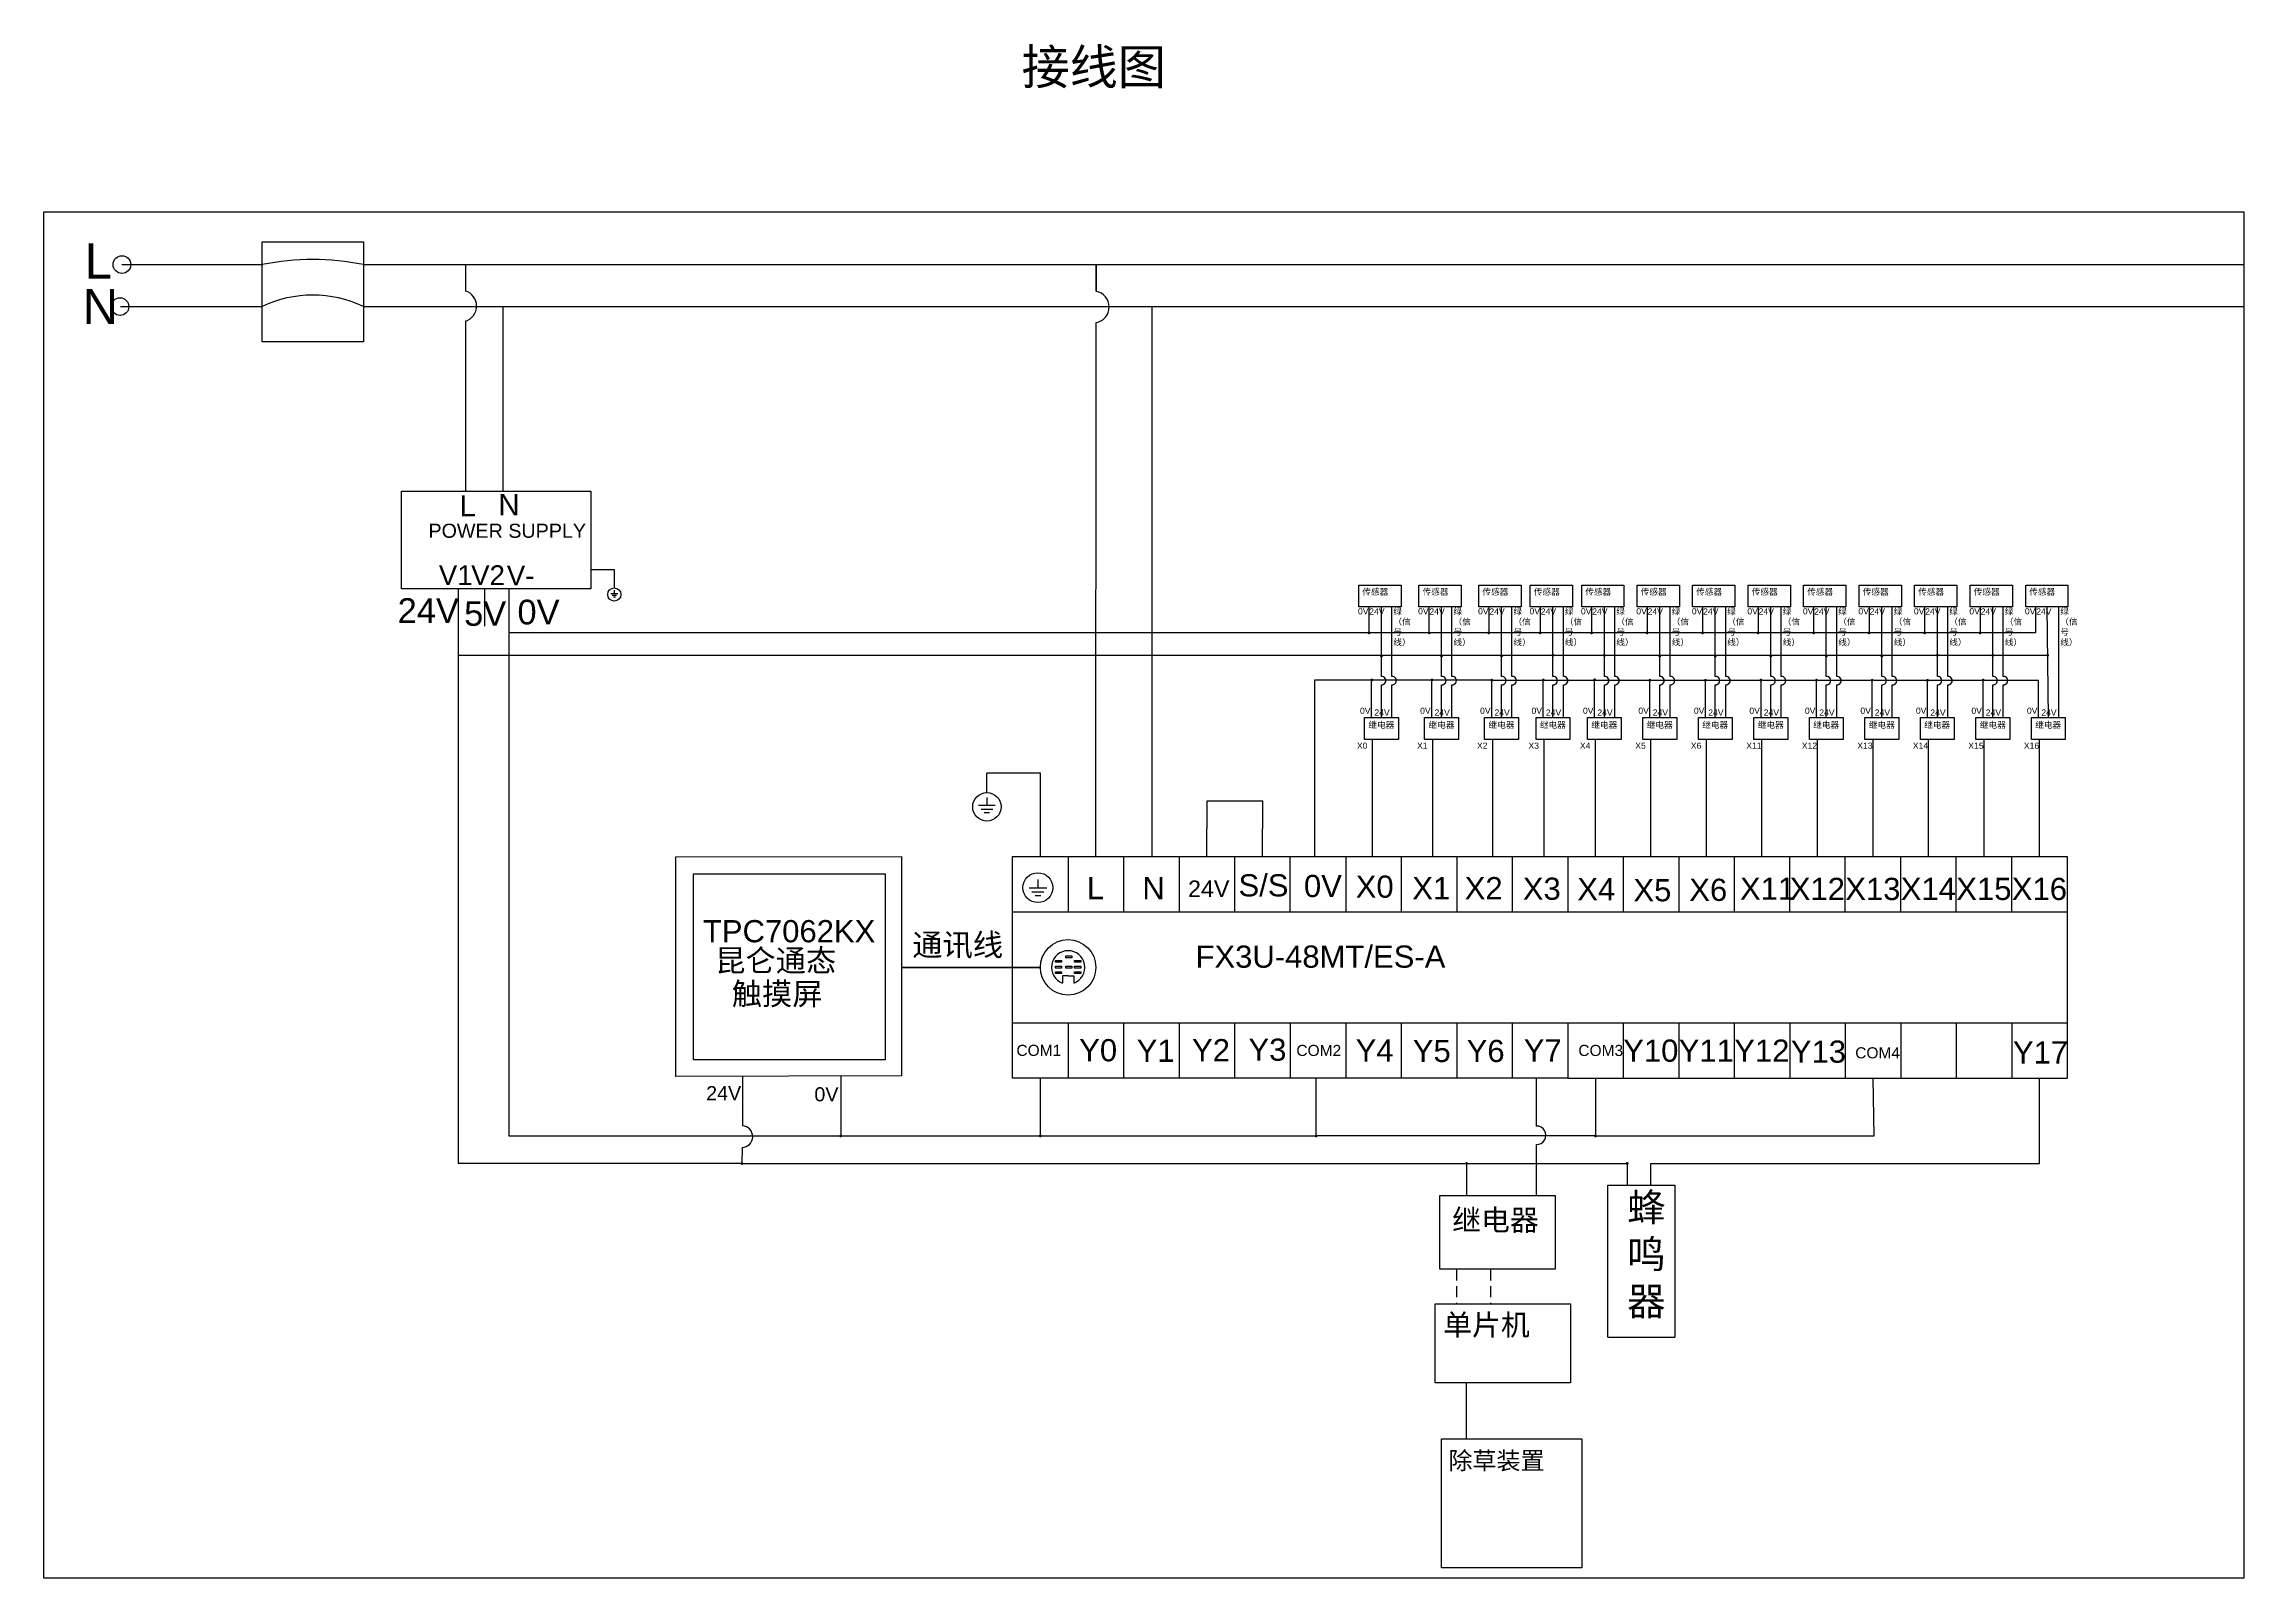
# Model space of a CAD drawing. Header units: millimetres. Extents: x 2883 to 4669, y 1329 to 1823.
# Drawn here: x 2883 to 3507, y 1349 to 1784 of the extents above; entities that cross this region are included whole.
import ezdxf

# ---------------------------------------------------------------- set-up
doc = ezdxf.new("R2010")
doc.units = ezdxf.units.MM
doc.linetypes.add('HIDDEN2', pattern=[4.7625, 3.175, -1.5875])
doc.layers.add('白虚线', color=7, linetype='HIDDEN2', plot=False)
doc.styles.get("Standard").update_dxf_attribs({"font": 'arial.ttf'})

msp = doc.modelspace()

# ---------------------------------------------------------------- linework, layer by layer
for p, q in [((2905.092, 1721.43), (2945.092, 1721.43)), ((2973.576, 1721.43), (3507.183, 1721.43)), ((3002.599, 1721.43), (3002.599, 1713.926)), ((3181.461, 1713.839), (3181.463, 1721.43)), ((3181.52, 1721.43), (3181.52, 1713.828)), ((2904.659, 1709.525), (2944.659, 1709.525)), ((2944.659, 1709.525), (2944.866, 1709.525)), ((2973.576, 1709.525), (3507.183, 1709.525)), ((3002.599, 1705.384), (3002.599, 1657.104)), ((3013.133, 1709.525), (3013.133, 1657.104)), ((3181.423, 1553.456), (3181.459, 1704.962)), ((3197.303, 1709.525), (3197.303, 1553.456)), ((3000.498, 1629.411), (3000.498, 1466.285)), ((3007.947, 1629.411), (3007.947, 1618.772)), ((3014.846, 1629.411), (3014.846, 1474.102)), ((3038.103, 1634.888), (3044.735, 1634.888)), ((3044.735, 1634.888), (3044.735, 1629.63)), ((3043.772, 1628.041), (3045.813, 1628.041)), ((3044.158, 1627.572), (3045.368, 1627.572)), ((3044.519, 1627.114), (3045.127, 1627.114)), ((3044.736, 1629.023), (3044.736, 1628.041)), ((3258.828, 1624.302), (3258.828, 1616.9)), ((3262.447, 1604.501), (3262.447, 1624.302)), ((3265.395, 1604.501), (3265.395, 1624.302)), ((3275.885, 1624.302), (3275.885, 1616.9)), ((3279.504, 1604.501), (3279.504, 1624.302)), ((3282.452, 1604.501), (3282.452, 1624.302)), ((3292.9, 1624.302), (3292.9, 1616.9)), ((3296.52, 1604.501), (3296.52, 1624.302)), ((3299.467, 1604.501), (3299.467, 1624.302)), ((3307.492, 1624.302), (3307.492, 1616.9)), ((3311.112, 1604.501), (3311.112, 1624.302)), ((3314.059, 1604.501), (3314.059, 1624.302)), ((3322.085, 1624.302), (3322.085, 1616.9)), ((3325.704, 1604.501), (3325.704, 1624.302)), ((3328.651, 1604.501), (3328.651, 1624.302)), ((3337.805, 1624.302), (3337.805, 1616.9)), ((3341.424, 1604.501), (3341.424, 1624.302)), ((3344.372, 1604.501), (3344.372, 1624.302)), ((3353.555, 1624.302), (3353.555, 1616.9)), ((3357.174, 1604.501), (3357.174, 1624.302)), ((3360.122, 1604.501), (3360.122, 1624.302)), ((3369.305, 1624.302), (3369.305, 1616.9)), ((3372.924, 1604.501), (3372.924, 1624.302)), ((3375.872, 1604.501), (3375.872, 1624.302)), ((3385.055, 1624.302), (3385.055, 1616.9)), ((3388.674, 1604.501), (3388.674, 1624.302)), ((3391.622, 1604.501), (3391.622, 1624.302)), ((3400.805, 1624.302), (3400.805, 1616.9)), ((3404.424, 1604.501), (3404.424, 1624.302)), ((3407.372, 1604.501), (3407.372, 1624.302)), ((3416.555, 1624.302), (3416.555, 1616.9)), ((3420.174, 1604.501), (3420.174, 1624.302)), ((3423.122, 1604.501), (3423.122, 1624.302)), ((3432.305, 1624.302), (3432.305, 1616.9)), ((3435.924, 1604.501), (3435.924, 1624.302)), ((3438.872, 1604.501), (3438.872, 1624.302)), ((3448.055, 1624.302), (3448.055, 1616.9)), ((3451.674, 1592.836), (3451.333, 1624.302)), ((3454.622, 1592.836), (3454.622, 1624.302)), ((3275.885, 1616.9), (3014.846, 1616.9)), ((3448.055, 1616.9), (3275.885, 1616.9)), ((3451.483, 1610.504), (3000.498, 1610.504)), ((3276.725, 1603.467), (3243.428, 1603.467)), ((3243.428, 1603.467), (3243.428, 1553.456)), ((3259.667, 1592.836), (3259.667, 1603.467)), ((3262.447, 1592.836), (3262.447, 1602.168)), ((3265.395, 1592.836), (3265.395, 1602.168)), ((3276.725, 1592.836), (3276.725, 1603.467)), ((3293.74, 1603.467), (3276.725, 1603.467)), ((3279.504, 1592.836), (3279.504, 1602.168)), ((3282.452, 1592.836), (3282.452, 1602.168)), ((3293.74, 1592.836), (3293.74, 1603.467)), ((3293.74, 1603.467), (3448.894, 1603.467)), ((3296.52, 1592.836), (3296.52, 1602.168)), ((3299.467, 1592.836), (3299.467, 1602.168)), ((3308.332, 1592.836), (3308.332, 1603.467)), ((3311.112, 1592.836), (3311.112, 1602.168)), ((3314.059, 1592.836), (3314.059, 1602.168)), ((3322.924, 1592.836), (3322.924, 1603.467)), ((3325.704, 1592.836), (3325.704, 1602.168)), ((3328.651, 1592.836), (3328.651, 1602.168)), ((3338.644, 1592.836), (3338.644, 1603.467)), ((3341.424, 1592.836), (3341.424, 1602.168)), ((3344.372, 1592.836), (3344.372, 1602.168)), ((3354.394, 1592.836), (3354.394, 1603.467)), ((3357.174, 1592.836), (3357.174, 1602.168)), ((3360.122, 1592.836), (3360.122, 1602.168)), ((3370.144, 1592.836), (3370.144, 1603.467)), ((3372.924, 1592.836), (3372.924, 1602.168)), ((3375.872, 1592.836), (3375.872, 1602.168)), ((3385.894, 1592.836), (3385.894, 1603.467)), ((3388.674, 1592.836), (3388.674, 1602.168)), ((3391.622, 1592.836), (3391.622, 1602.168)), ((3401.644, 1592.836), (3401.644, 1603.467)), ((3404.424, 1592.836), (3404.424, 1602.168)), ((3407.372, 1592.836), (3407.372, 1602.168)), ((3417.394, 1592.836), (3417.394, 1603.467)), ((3420.174, 1592.836), (3420.174, 1602.168)), ((3423.122, 1592.836), (3423.122, 1602.168)), ((3433.144, 1592.836), (3433.144, 1603.467)), ((3435.924, 1592.836), (3435.924, 1602.168)), ((3438.872, 1592.836), (3438.872, 1602.168)), ((3448.894, 1592.836), (3448.894, 1603.467)), ((3259.945, 1553.456), (3259.945, 1586.65)), ((3277.003, 1553.456), (3277.003, 1586.65)), ((3294.018, 1553.456), (3294.018, 1586.65)), ((3308.61, 1553.456), (3308.61, 1586.65)), ((3323.202, 1553.456), (3323.202, 1586.65)), ((3338.923, 1553.456), (3338.923, 1586.65)), ((3354.673, 1553.456), (3354.673, 1586.65)), ((3370.423, 1553.456), (3370.423, 1586.65)), ((3386.173, 1553.456), (3386.173, 1586.65)), ((3401.923, 1553.456), (3401.923, 1586.65)), ((3417.673, 1553.456), (3417.673, 1586.65)), ((3433.423, 1553.456), (3433.423, 1586.65)), ((3449.173, 1553.456), (3449.173, 1586.65)), ((3165.747, 1577.081), (3150.498, 1577.104)), ((3150.498, 1571.549), (3150.498, 1577.104)), ((3165.673, 1553.456), (3165.747, 1577.081)), ((3148.116, 1567.965), (3152.881, 1567.965)), ((3148.855, 1566.879), (3152.141, 1566.879)), ((3150.498, 1570.206), (3150.498, 1567.965)), ((3212.923, 1553.456), (3212.957, 1569.206)), ((3212.957, 1569.206), (3228.746, 1569.206)), ((3228.673, 1553.456), (3228.746, 1569.206)), ((3149.735, 1565.89), (3151.261, 1565.89)), ((3157.798, 1490.456), (3157.798, 1553.456)), ((3157.798, 1553.456), (3173.548, 1553.456)), ((3173.548, 1553.456), (3331.048, 1553.456)), ((3173.548, 1553.456), (3173.548, 1537.706)), ((3189.298, 1553.456), (3189.298, 1537.706)), ((3205.048, 1553.456), (3205.048, 1537.706)), ((3220.798, 1553.456), (3220.798, 1537.706)), ((3236.548, 1537.706), (3236.548, 1553.456)), ((3252.298, 1553.456), (3252.298, 1537.706)), ((3268.048, 1553.456), (3268.048, 1537.706)), ((3283.798, 1553.456), (3283.798, 1537.706)), ((3299.548, 1553.456), (3299.548, 1537.706)), ((3315.298, 1553.456), (3315.298, 1537.706)), ((3331.048, 1553.456), (3331.048, 1537.706)), ((3331.048, 1553.456), (3331.048, 1537.706)), ((3331.048, 1553.456), (3346.798, 1553.456)), ((3346.798, 1553.456), (3346.798, 1537.706)), ((3346.798, 1553.456), (3362.548, 1553.456)), ((3362.548, 1553.456), (3362.548, 1537.706)), ((3362.548, 1553.456), (3378.298, 1553.456)), ((3378.298, 1553.456), (3394.048, 1553.456)), ((3378.298, 1537.706), (3378.298, 1553.456)), ((3394.048, 1553.456), (3409.798, 1553.456)), ((3394.048, 1537.706), (3394.048, 1553.456)), ((3409.798, 1553.456), (3425.548, 1553.456)), ((3409.798, 1537.706), (3409.798, 1553.456)), ((3425.548, 1553.456), (3441.298, 1553.456)), ((3425.548, 1537.706), (3425.548, 1553.456)), ((3441.298, 1553.456), (3457.048, 1553.456)), ((3441.298, 1537.706), (3441.298, 1553.456)), ((3457.048, 1553.456), (3457.048, 1537.706)), ((3162.466, 1544.571), (3167.469, 1544.571)), ((3163.242, 1543.431), (3166.693, 1543.431)), ((3164.166, 1542.393), (3165.768, 1542.393)), ((3164.967, 1546.924), (3164.967, 1544.571)), ((3157.798, 1537.706), (3315.298, 1537.706)), ((3315.298, 1537.706), (3331.048, 1537.706)), ((3331.048, 1537.706), (3346.798, 1537.706)), ((3346.798, 1537.706), (3362.548, 1537.706)), ((3362.548, 1537.706), (3378.298, 1537.706)), ((3378.298, 1537.706), (3394.048, 1537.706)), ((3394.048, 1537.706), (3409.798, 1537.706)), ((3409.798, 1537.706), (3425.548, 1537.706)), ((3425.548, 1537.706), (3441.298, 1537.706)), ((3441.298, 1537.706), (3457.048, 1537.706)), ((3457.048, 1537.706), (3457.048, 1490.456)), ((3173.548, 1519.593), (3171.973, 1519.593)), ((3171.973, 1519.593), (3171.973, 1517.585)), ((3173.548, 1519.593), (3175.123, 1519.593)), ((3175.123, 1519.593), (3175.123, 1517.585)), ((3157.798, 1506.206), (3315.298, 1506.206)), ((3173.548, 1506.206), (3173.548, 1490.456)), ((3189.298, 1506.206), (3189.298, 1490.456)), ((3205.048, 1506.206), (3205.048, 1490.456)), ((3220.798, 1506.206), (3220.798, 1490.456)), ((3236.548, 1506.206), (3236.548, 1490.456)), ((3252.298, 1506.206), (3252.298, 1490.456)), ((3268.048, 1506.206), (3268.048, 1490.456)), ((3283.798, 1506.206), (3283.798, 1490.456)), ((3299.548, 1506.206), (3299.548, 1490.456)), ((3315.298, 1506.206), (3315.298, 1490.456)), ((3315.298, 1506.206), (3315.298, 1490.456)), ((3315.298, 1506.206), (3331.048, 1506.206)), ((3331.048, 1506.206), (3331.048, 1490.456)), ((3331.048, 1506.206), (3346.798, 1506.206)), ((3346.798, 1506.206), (3346.798, 1490.456)), ((3346.798, 1506.206), (3362.548, 1506.206)), ((3362.548, 1506.206), (3362.548, 1490.456)), ((3362.548, 1506.206), (3378.298, 1506.206)), ((3378.298, 1506.206), (3378.298, 1490.456)), ((3378.298, 1506.206), (3378.298, 1490.456)), ((3378.298, 1506.206), (3394.048, 1506.206)), ((3394.048, 1506.206), (3394.048, 1490.456)), ((3394.048, 1506.206), (3394.048, 1490.456)), ((3394.048, 1506.206), (3409.798, 1506.206)), ((3409.798, 1506.206), (3409.798, 1490.456)), ((3409.798, 1506.206), (3409.798, 1490.456)), ((3409.798, 1506.206), (3425.548, 1506.206)), ((3425.548, 1506.206), (3425.548, 1490.456)), ((3425.548, 1506.206), (3425.548, 1490.456)), ((3425.548, 1506.206), (3441.298, 1506.206)), ((3441.298, 1506.206), (3441.298, 1490.456)), ((3441.298, 1506.206), (3457.048, 1506.206)), ((3081.194, 1490.999), (3081.194, 1481.821)), ((3109.025, 1491.117), (3109.025, 1474.102)), ((3315.298, 1490.456), (3157.798, 1490.456)), ((3165.664, 1474.102), (3165.664, 1490.456)), ((3243.936, 1474.102), (3243.936, 1490.456)), ((3306.393, 1490.456), (3306.393, 1476.913)), ((3315.298, 1490.456), (3331.048, 1490.456)), ((3323.173, 1490.456), (3323.173, 1474.102)), ((3331.048, 1490.456), (3346.798, 1490.456)), ((3346.798, 1490.456), (3362.548, 1490.456)), ((3362.548, 1490.456), (3378.298, 1490.456)), ((3378.298, 1490.456), (3394.048, 1490.456)), ((3394.048, 1490.456), (3409.798, 1490.456)), ((3402.21, 1474.102), (3401.923, 1490.456)), ((3409.798, 1490.456), (3425.548, 1490.456)), ((3425.548, 1490.456), (3441.298, 1490.456)), ((3441.298, 1490.456), (3457.048, 1490.456)), ((3449.173, 1466.285), (3449.173, 1490.456)), ((3081.194, 1481.821), (3081.127, 1476.964)), ((3014.846, 1474.102), (3109.026, 1474.102)), ((3109.026, 1474.102), (3165.664, 1474.102)), ((3165.664, 1474.102), (3243.936, 1474.102)), ((3323.173, 1474.102), (3243.936, 1474.102)), ((3323.373, 1474.102), (3402.21, 1474.102)), ((3081.041, 1470.804), (3080.978, 1466.285)), ((3306.393, 1471.649), (3306.393, 1457.236)), ((3080.978, 1466.285), (3000.498, 1466.285)), ((3080.978, 1466.285), (3106.683, 1466.285)), ((3106.683, 1466.285), (3286.585, 1466.285)), ((3286.585, 1466.285), (3286.585, 1457.236)), ((3286.585, 1466.285), (3332.159, 1466.285)), ((3332.159, 1466.285), (3332.159, 1460.096)), ((3338.892, 1460.096), (3338.892, 1466.285)), ((3338.892, 1466.285), (3449.173, 1466.285)), ((3326.685, 1460.096), (3345.692, 1460.096)), ((3326.685, 1417.034), (3326.685, 1460.096)), ((3345.692, 1460.096), (3345.692, 1417.034)), ((3326.685, 1417.034), (3345.692, 1417.034)), ((3286.513, 1404.056), (3286.513, 1388.165))]:
    msp.add_line(p, q)
at = {"linetype": 'Continuous', "lineweight": 50}
msp.add_line((3126.298, 1521.956), (3165.673, 1521.956), dxfattribs=at)
for points in [[(2882.968, 1736.416), (3507.183, 1736.416), (3507.183, 1348.626), (2882.968, 1348.626)], [(2944.866, 1727.857), (2973.576, 1727.857), (2973.576, 1699.493), (2944.866, 1699.493)], [(2984.399, 1657.104), (3038.103, 1657.104), (3038.103, 1629.411), (2984.399, 1629.411)], [(3268.005, 1624.302), (3256.01, 1624.302), (3256.01, 1630.411), (3268.005, 1630.411)], [(3285.062, 1624.302), (3273.067, 1624.302), (3273.067, 1630.411), (3285.062, 1630.411)], [(3302.077, 1624.302), (3290.082, 1624.302), (3290.082, 1630.411), (3302.077, 1630.411)], [(3316.669, 1624.302), (3304.674, 1624.302), (3304.674, 1630.411), (3316.669, 1630.411)], [(3331.261, 1624.302), (3319.267, 1624.302), (3319.267, 1630.411), (3331.261, 1630.411)], [(3346.982, 1624.302), (3334.987, 1624.302), (3334.987, 1630.411), (3346.982, 1630.411)], [(3362.732, 1624.302), (3350.737, 1624.302), (3350.737, 1630.411), (3362.732, 1630.411)], [(3378.482, 1624.302), (3366.487, 1624.302), (3366.487, 1630.411), (3378.482, 1630.411)], [(3394.232, 1624.302), (3382.237, 1624.302), (3382.237, 1630.411), (3394.232, 1630.411)], [(3409.982, 1624.302), (3397.987, 1624.302), (3397.987, 1630.411), (3409.982, 1630.411)], [(3425.732, 1624.302), (3413.737, 1624.302), (3413.737, 1630.411), (3425.732, 1630.411)], [(3441.482, 1624.302), (3429.487, 1624.302), (3429.487, 1630.411), (3441.482, 1630.411)], [(3457.232, 1624.302), (3445.237, 1624.302), (3445.237, 1630.411), (3457.232, 1630.411)], [(3257.652, 1592.836), (3267.242, 1592.836), (3267.242, 1586.65), (3257.652, 1586.65)], [(3274.709, 1592.836), (3284.299, 1592.836), (3284.299, 1586.65), (3274.709, 1586.65)], [(3291.725, 1592.836), (3301.315, 1592.836), (3301.315, 1586.65), (3291.725, 1586.65)], [(3306.317, 1592.836), (3315.907, 1592.836), (3315.907, 1586.65), (3306.317, 1586.65)], [(3320.909, 1592.836), (3330.499, 1592.836), (3330.499, 1586.65), (3320.909, 1586.65)], [(3336.629, 1592.836), (3346.219, 1592.836), (3346.219, 1586.65), (3336.629, 1586.65)], [(3352.379, 1592.836), (3361.969, 1592.836), (3361.969, 1586.65), (3352.379, 1586.65)], [(3368.129, 1592.836), (3377.719, 1592.836), (3377.719, 1586.65), (3368.129, 1586.65)], [(3383.879, 1592.836), (3393.469, 1592.836), (3393.469, 1586.65), (3383.879, 1586.65)], [(3399.629, 1592.836), (3409.219, 1592.836), (3409.219, 1586.65), (3399.629, 1586.65)], [(3415.379, 1592.836), (3424.969, 1592.836), (3424.969, 1586.65), (3415.379, 1586.65)], [(3431.129, 1592.836), (3440.719, 1592.836), (3440.719, 1586.65), (3431.129, 1586.65)], [(3446.879, 1592.836), (3456.469, 1592.836), (3456.469, 1586.65), (3446.879, 1586.65)], [(3062.265, 1553.294), (3126.298, 1553.456), (3126.298, 1491.16), (3062.265, 1490.999)], [(3067.228, 1548.498), (3121.662, 1548.498), (3121.662, 1495.729), (3067.228, 1495.729)], [(3169.947, 1523.929), (3171.654, 1523.929), (3171.654, 1523.408), (3169.947, 1523.408)], [(3172.887, 1525.207), (3174.595, 1525.207), (3174.595, 1524.686), (3172.887, 1524.686)], [(3175.401, 1523.929), (3177.108, 1523.929), (3177.108, 1523.408), (3175.401, 1523.408)], [(3169.947, 1522.271), (3171.654, 1522.271), (3171.654, 1521.751), (3169.947, 1521.751)], [(3169.947, 1520.709), (3171.654, 1520.709), (3171.654, 1520.188), (3169.947, 1520.188)], [(3172.887, 1522.271), (3174.595, 1522.271), (3174.595, 1521.751), (3172.887, 1521.751)], [(3175.401, 1522.271), (3177.108, 1522.271), (3177.108, 1521.751), (3175.401, 1521.751)], [(3175.401, 1520.709), (3177.108, 1520.709), (3177.108, 1520.188), (3175.401, 1520.188)], [(3279.018, 1457.236), (3311.746, 1457.236), (3311.746, 1436.264), (3279.018, 1436.264)], [(3277.736, 1426.476), (3316.062, 1426.476), (3316.062, 1404.056), (3277.736, 1404.056)], [(3279.518, 1388.165), (3319.261, 1388.165), (3319.261, 1351.549), (3279.518, 1351.549)]]:
    msp.add_lwpolyline(points, close=True)
at = {"const_width": 0.4}
for points in [[(3258.732, 1616.9, 1), (3259.132, 1616.9, 1)], [(3275.79, 1616.9, 1), (3276.19, 1616.9, 1)], [(3292.7, 1616.9, 1), (3293.1, 1616.9, 1)], [(3307.292, 1616.9, 1), (3307.692, 1616.9, 1)], [(3321.885, 1616.9, 1), (3322.285, 1616.9, 1)], [(3337.605, 1616.9, 1), (3338.005, 1616.9, 1)], [(3353.355, 1616.9, 1), (3353.755, 1616.9, 1)], [(3369.105, 1616.9, 1), (3369.505, 1616.9, 1)], [(3384.855, 1616.9, 1), (3385.255, 1616.9, 1)], [(3400.605, 1616.9, 1), (3401.005, 1616.9, 1)], [(3416.355, 1616.9, 1), (3416.755, 1616.9, 1)], [(3432.105, 1616.9, 1), (3432.505, 1616.9, 1)], [(3262.247, 1610.304, 1), (3262.647, 1610.304, 1)], [(3279.304, 1610.304, 1), (3279.704, 1610.304, 1)], [(3296.32, 1610.304, 1), (3296.72, 1610.304, 1)], [(3310.912, 1610.539, 1), (3311.312, 1610.539, 1)], [(3325.504, 1610.504, 1), (3325.904, 1610.504, 1)], [(3341.224, 1610.304, 1), (3341.624, 1610.304, 1)], [(3356.974, 1610.304, 1), (3357.374, 1610.304, 1)], [(3372.724, 1610.304, 1), (3373.124, 1610.304, 1)], [(3388.474, 1610.304, 1), (3388.874, 1610.304, 1)], [(3404.224, 1610.304, 1), (3404.624, 1610.304, 1)], [(3419.974, 1610.532, 1), (3420.374, 1610.532, 1)], [(3435.724, 1610.515, 1), (3436.124, 1610.515, 1)], [(3451.28, 1610.519, 1), (3451.68, 1610.519, 1)], [(3259.528, 1603.509, 1), (3259.928, 1603.509, 1)], [(3276.585, 1603.509, 1), (3276.985, 1603.509, 1)], [(3293.578, 1603.457, 1), (3293.978, 1603.457, 1)], [(3308.192, 1603.511, 1), (3308.592, 1603.511, 1)], [(3322.718, 1603.579, 1), (3323.118, 1603.579, 1)], [(3338.398, 1603.449, 1), (3338.798, 1603.449, 1)], [(3354.155, 1603.435, 1), (3354.555, 1603.435, 1)], [(3369.926, 1603.495, 1), (3370.326, 1603.495, 1)], [(3385.675, 1603.458, 1), (3386.075, 1603.458, 1)], [(3401.459, 1603.449, 1), (3401.859, 1603.449, 1)], [(3417.193, 1603.436, 1), (3417.593, 1603.436, 1)], [(3432.966, 1603.488, 1), (3433.366, 1603.488, 1)], [(3108.826, 1474.102, 1), (3109.226, 1474.102, 1)], [(3165.464, 1474.102, 1), (3165.864, 1474.102, 1)], [(3243.736, 1474.102, 1), (3244.136, 1474.102, 1)], [(3322.973, 1474.102, 1), (3323.373, 1474.102, 1)], [(3080.778, 1466.285, 1), (3081.178, 1466.285, 1)], [(3286.385, 1466.285, 1), (3286.785, 1466.285, 1)], [(3331.959, 1466.285, 1), (3332.359, 1466.285, 1)]]:
    msp.add_lwpolyline(points, format="xyb", close=True, dxfattribs=at)
for centre, radius in [((2905.092, 1721.43), 2.507), ((2904.534, 1709.491), 2.507), ((3044.776, 1627.771), 1.866), ((3150.498, 1567.514), 4.035), ((3164.967, 1544.571), 4.237), ((3173.548, 1521.956), 7.875)]:
    msp.add_circle(centre, radius)
for centre, radius, start, end in [((2959.221, 1650.02), 72.839, 78.633772, 101.366228), ((2959.221, 1679.275), 33.483, 64.613426, 115.386574), ((3001.229, 1709.655), 4.485, 287.774602, 72.225398), ((3180.708, 1709.401), 4.501, 280.388828, 79.611172), ((3262.544, 1603.335), 1.171, 265.236327, 94.763673), ((3265.492, 1603.335), 1.171, 265.236327, 94.763673), ((3279.602, 1603.335), 1.171, 265.236327, 94.763673), ((3282.549, 1603.335), 1.171, 265.236327, 94.763673), ((3296.617, 1603.335), 1.171, 265.236327, 94.763673), ((3299.564, 1603.335), 1.171, 265.236327, 94.763673), ((3311.209, 1603.335), 1.171, 265.236327, 94.763673), ((3314.157, 1603.335), 1.171, 265.236327, 94.763673), ((3325.801, 1603.335), 1.171, 265.236327, 94.763673), ((3328.749, 1603.335), 1.171, 265.236327, 94.763673), ((3341.521, 1603.335), 1.171, 265.236327, 94.763673), ((3344.469, 1603.335), 1.171, 265.236327, 94.763673), ((3357.271, 1603.335), 1.171, 265.236327, 94.763673), ((3360.219, 1603.335), 1.171, 265.236327, 94.763673), ((3373.021, 1603.335), 1.171, 265.236327, 94.763673), ((3375.969, 1603.335), 1.171, 265.236327, 94.763673), ((3388.771, 1603.335), 1.171, 265.236327, 94.763673), ((3391.719, 1603.335), 1.171, 265.236327, 94.763673), ((3404.521, 1603.335), 1.171, 265.236327, 94.763673), ((3407.469, 1603.335), 1.171, 265.236327, 94.763673), ((3420.271, 1603.335), 1.171, 265.236327, 94.763673), ((3423.219, 1603.335), 1.171, 265.236327, 94.763673), ((3436.021, 1603.335), 1.171, 265.236327, 94.763673), ((3438.969, 1603.335), 1.171, 265.236327, 94.763673), ((3173.548, 1521.956), 4.725, 289.814327, 250.185673), ((3080.968, 1473.886), 3.082, 271.364833, 87.038661), ((3306.461, 1474.281), 2.633, 268.538165, 91.461835)]:
    msp.add_arc(centre, radius, start, end)
at = {"layer": '白虚线'}
for p, q in [((3283.765, 1436.264), (3283.765, 1426.476)), ((3293.406, 1436.264), (3293.406, 1426.476))]:
    msp.add_line(p, q, dxfattribs=at)

# ---------------------------------------------------------------- texts
for s, height, p in [('S/S', 6.3, (3221.887, 1542.088)), ('0V', 6.3, (3240.457, 1541.896)), ('X0', 6.3, (3255.154, 1541.713)), ('L', 6.3, (3178.853, 1541.28)), ('N', 6.3, (3194.603, 1541.28)), ('24V', 4.725, (3207.567, 1541.884)), ('X1', 6.3, (3271.201, 1541.272)), ('X2', 6.3, (3286.07, 1541.272)), ('X3', 6.3, (3302.558, 1541.125)), ('X4', 6.3, (3318.015, 1540.978)), ('X5', 6.3, (3333.946, 1540.707)), ('X6', 6.3, (3349.788, 1540.814)), ('X11', 6.3, (3364.174, 1541.155)), ('X12', 6.3, (3378.298, 1541.072)), ('X13', 6.3, (3394.048, 1541.072)), ('X14', 6.3, (3409.798, 1541.072)), ('X15', 6.3, (3425.548, 1541.072)), ('X16', 6.3, (3441.298, 1541.072)), ('TPC7062KX', 6.3, (3069.922, 1529.068)), ('通讯线', 6.3, (3129.316, 1525.193)), ('昆仑通态', 6.3, (3073.386, 1520.722)), ('FX3U-48MT/ES-A', 6.3, (3209.692, 1521.851)), ('触摸屏', 6.3, (3078.098, 1511.31)), ('COM1', 3.15, (3158.878, 1496.817)), ('Y0', 6.3, (3176.687, 1495.286)), ('Y1', 6.3, (3193, 1495.135)), ('Y2', 6.3, (3208.709, 1495.286)), ('Y3', 6.3, (3224.72, 1495.437)), ('COM2', 3.15, (3238.314, 1496.794)), ('Y4', 6.3, (3255.138, 1495.232)), ('Y5', 6.3, (3271.342, 1495.079)), ('Y6', 6.3, (3286.628, 1495.079)), ('Y7', 6.3, (3302.832, 1495.232)), ('COM3', 3.15, (3318.314, 1496.794)), ('Y10', 6.3, (3331.048, 1495.162)), ('Y11', 6.3, (3346.798, 1495.162)), ('Y12', 6.3, (3362.548, 1495.162)), ('Y13', 6.3, (3378.611, 1494.889)), ('COM4', 3.15, (3396.874, 1496.12)), ('Y17', 6.3, (3441.611, 1494.653))]:
    msp.add_text(s, height=height).set_placement(p)
at = {"attachment_point": 1}
for s, width, heights, insert, char_height in [('{\\fSimSun|b0|i0|c134|p2;接线图}', 197.56845, [0], (3160.352, 1782.556), 10), ('L', 13.90441, [0], (2894.525, 1727.434), 10), ('N', 8.70471, [0], (2893.906, 1714.543), 10), ('L', 8.44164, [0], (3000.851, 1655.953), 6), ('N', 8.44164, [0], (3011.873, 1656.282), 6), ('POWER SUPPLY', 64.20183, [7.84], (2992.05, 1647.873), 4), ('V1', 11.03259, [0], (2995.004, 1636.07), 5.6), ('V2', 12.27373, [0], (3004.175, 1636.07), 5.6), ('V-', 6.61956, [0], (3014.288, 1635.973), 5.6), ('{\\fSimSun|b0|i0|c134|p2;传感器}', 12.39129, [0], (3257.027, 1629.429), 1.75), ('{\\fSimSun|b0|i0|c134|p2;传感器}', 12.39129, [0], (3274.085, 1629.429), 1.75), ('{\\fSimSun|b0|i0|c134|p2;传感器}', 12.39129, [0], (3291.1, 1629.429), 1.75), ('{\\fSimSun|b0|i0|c134|p2;传感器}', 12.39129, [0], (3305.692, 1629.429), 1.75), ('{\\fSimSun|b0|i0|c134|p2;传感器}', 12.39129, [0], (3320.284, 1629.429), 1.75), ('{\\fSimSun|b0|i0|c134|p2;传感器}', 12.39129, [0], (3336.004, 1629.429), 1.75), ('{\\fSimSun|b0|i0|c134|p2;传感器}', 12.39129, [0], (3351.754, 1629.429), 1.75), ('{\\fSimSun|b0|i0|c134|p2;传感器}', 12.39129, [0], (3367.504, 1629.429), 1.75), ('{\\fSimSun|b0|i0|c134|p2;传感器}', 12.39129, [0], (3383.254, 1629.429), 1.75), ('{\\fSimSun|b0|i0|c134|p2;传感器}', 12.39129, [0], (3399.004, 1629.429), 1.75), ('{\\fSimSun|b0|i0|c134|p2;传感器}', 12.39129, [0], (3414.754, 1629.429), 1.75), ('{\\fSimSun|b0|i0|c134|p2;传感器}', 12.39129, [0], (3430.504, 1629.429), 1.75), ('{\\fSimSun|b0|i0|c134|p2;传感器}', 12.39129, [0], (3446.254, 1629.429), 1.75), ('24V', 11.58066, [0], (2983.307, 1626.728), 7), ('5V', 8.17362, [0], (3002.165, 1625.891), 7), ('0V', 15.63986, [0], (3017.303, 1626.308), 7), ('0V', 3.11695, [0], (3255.788, 1623.904), 1.75), ('24V', 3.11695, [0], (3258.989, 1623.841), 1.75), ('{\\fSimSun|b0|i0|c134|p2;绿（信号线）}', 5.12295, [22.529], (3265.835, 1623.853), 1.75), ('0V', 3.11695, [0], (3272.846, 1623.904), 1.75), ('24V', 3.11695, [0], (3276.046, 1623.841), 1.75), ('{\\fSimSun|b0|i0|c134|p2;绿（信号线）}', 5.12295, [22.529], (3282.892, 1623.853), 1.75), ('0V', 3.11695, [0], (3289.861, 1623.904), 1.75), ('24V', 3.11695, [0], (3293.061, 1623.841), 1.75), ('{\\fSimSun|b0|i0|c134|p2;绿（信号线）}', 5.12295, [22.529], (3299.908, 1623.853), 1.75), ('0V', 3.11695, [0], (3304.453, 1623.904), 1.75), ('24V', 3.11695, [0], (3307.654, 1623.841), 1.75), ('{\\fSimSun|b0|i0|c134|p2;绿（信号线）}', 5.12295, [22.529], (3314.5, 1623.853), 1.75), ('0V', 3.11695, [0], (3319.045, 1623.904), 1.75), ('24V', 3.11695, [0], (3322.246, 1623.841), 1.75), ('{\\fSimSun|b0|i0|c134|p2;绿（信号线）}', 5.12295, [22.529], (3329.092, 1623.853), 1.75), ('0V', 3.11695, [0], (3334.766, 1623.904), 1.75), ('24V', 3.11695, [0], (3337.966, 1623.841), 1.75), ('{\\fSimSun|b0|i0|c134|p2;绿（信号线）}', 5.12295, [22.529], (3344.812, 1623.853), 1.75), ('0V', 3.11695, [0], (3350.516, 1623.904), 1.75), ('24V', 3.11695, [0], (3353.716, 1623.841), 1.75), ('{\\fSimSun|b0|i0|c134|p2;绿（信号线）}', 5.12295, [22.529], (3360.562, 1623.853), 1.75), ('0V', 3.11695, [0], (3366.266, 1623.904), 1.75), ('24V', 3.11695, [0], (3369.466, 1623.841), 1.75), ('{\\fSimSun|b0|i0|c134|p2;绿（信号线）}', 5.12295, [22.529], (3376.312, 1623.853), 1.75), ('0V', 3.11695, [0], (3382.016, 1623.904), 1.75), ('24V', 3.11695, [0], (3385.216, 1623.841), 1.75), ('{\\fSimSun|b0|i0|c134|p2;绿（信号线）}', 5.12295, [22.529], (3392.062, 1623.853), 1.75), ('0V', 3.11695, [0], (3397.766, 1623.904), 1.75), ('24V', 3.11695, [0], (3400.966, 1623.841), 1.75), ('{\\fSimSun|b0|i0|c134|p2;绿（信号线）}', 5.12295, [22.529], (3407.812, 1623.853), 1.75), ('0V', 3.11695, [0], (3413.516, 1623.904), 1.75), ('24V', 3.11695, [0], (3416.716, 1623.841), 1.75), ('{\\fSimSun|b0|i0|c134|p2;绿（信号线）}', 5.12295, [22.529], (3423.562, 1623.853), 1.75), ('0V', 3.11695, [0], (3429.266, 1623.904), 1.75), ('24V', 3.11695, [0], (3432.466, 1623.841), 1.75), ('{\\fSimSun|b0|i0|c134|p2;绿（信号线）}', 5.12295, [22.529], (3439.312, 1623.853), 1.75), ('0V', 3.11695, [0], (3445.016, 1623.904), 1.75), ('24V', 3.11695, [0], (3448.216, 1623.841), 1.75), ('{\\fSimSun|b0|i0|c134|p2;绿（信号线）}', 5.12295, [22.529], (3455.062, 1623.853), 1.75), ('0V', 3.11695, [0], (3256.361, 1595.668), 1.75), ('{\\fSimSun|b0|i0|c134|p2;继电器}', 13.65109, [5.629], (3258.75, 1591.644), 1.75), ('24V', 3.11695, [0], (3260.444, 1595.151), 1.75), ('0V', 3.11695, [0], (3273.418, 1595.668), 1.75), ('{\\fSimSun|b0|i0|c134|p2;继电器}', 13.65109, [5.629], (3275.807, 1591.644), 1.75), ('24V', 3.11695, [0], (3277.501, 1595.151), 1.75), ('0V', 3.11695, [0], (3290.433, 1595.668), 1.75), ('{\\fSimSun|b0|i0|c134|p2;继电器}', 13.65109, [5.629], (3292.822, 1591.644), 1.75), ('24V', 3.11695, [0], (3294.517, 1595.151), 1.75), ('0V', 3.11695, [0], (3305.025, 1595.668), 1.75), ('{\\fSimSun|b0|i0|c134|p2;继电器}', 13.65109, [5.629], (3307.415, 1591.644), 1.75), ('24V', 3.11695, [0], (3309.109, 1595.151), 1.75), ('0V', 3.11695, [0], (3319.617, 1595.668), 1.75), ('{\\fSimSun|b0|i0|c134|p2;继电器}', 13.65109, [5.629], (3322.007, 1591.644), 1.75), ('24V', 3.11695, [0], (3323.701, 1595.151), 1.75), ('0V', 3.11695, [0], (3335.338, 1595.668), 1.75), ('{\\fSimSun|b0|i0|c134|p2;继电器}', 13.65109, [5.629], (3337.727, 1591.644), 1.75), ('24V', 3.11695, [0], (3339.421, 1595.151), 1.75), ('0V', 3.11695, [0], (3351.088, 1595.668), 1.75), ('{\\fSimSun|b0|i0|c134|p2;继电器}', 13.65109, [5.629], (3353.477, 1591.644), 1.75), ('24V', 3.11695, [0], (3355.171, 1595.151), 1.75), ('0V', 3.11695, [0], (3366.838, 1595.668), 1.75), ('{\\fSimSun|b0|i0|c134|p2;继电器}', 13.65109, [5.629], (3369.227, 1591.644), 1.75), ('24V', 3.11695, [0], (3370.921, 1595.151), 1.75), ('0V', 3.11695, [0], (3382.588, 1595.668), 1.75), ('{\\fSimSun|b0|i0|c134|p2;继电器}', 13.65109, [5.629], (3384.977, 1591.644), 1.75), ('24V', 3.11695, [0], (3386.671, 1595.151), 1.75), ('0V', 3.11695, [0], (3398.338, 1595.668), 1.75), ('{\\fSimSun|b0|i0|c134|p2;继电器}', 13.65109, [5.629], (3400.727, 1591.644), 1.75), ('24V', 3.11695, [0], (3402.421, 1595.151), 1.75), ('0V', 3.11695, [0], (3414.088, 1595.668), 1.75), ('{\\fSimSun|b0|i0|c134|p2;继电器}', 13.65109, [5.629], (3416.477, 1591.644), 1.75), ('24V', 3.11695, [0], (3418.171, 1595.151), 1.75), ('0V', 3.11695, [0], (3429.838, 1595.668), 1.75), ('{\\fSimSun|b0|i0|c134|p2;继电器}', 13.65109, [5.629], (3432.227, 1591.644), 1.75), ('24V', 3.11695, [0], (3433.921, 1595.151), 1.75), ('0V', 3.11695, [0], (3445.588, 1595.668), 1.75), ('{\\fSimSun|b0|i0|c134|p2;继电器}', 13.65109, [5.629], (3447.977, 1591.644), 1.75), ('24V', 3.11695, [0], (3449.671, 1595.151), 1.75), ('X0', 4.2365, [0], (3255.486, 1585.749), 1.75), ('X1', 4.2365, [0], (3272.543, 1585.749), 1.75), ('X2', 4.2365, [0], (3289.559, 1585.749), 1.75), ('X3', 4.2365, [0], (3304.151, 1585.749), 1.75), ('X4', 4.2365, [0], (3318.743, 1585.749), 1.75), ('X5', 4.2365, [0], (3334.463, 1585.749), 1.75), ('X6', 4.2365, [0], (3350.213, 1585.749), 1.75), ('X11', 4.2365, [0], (3365.963, 1585.749), 1.75), ('X12', 4.2365, [0], (3381.713, 1585.749), 1.75), ('X13', 4.2365, [0], (3397.463, 1585.749), 1.75), ('X14', 4.2365, [0], (3413.213, 1585.749), 1.75), ('X15', 4.2365, [0], (3428.963, 1585.749), 1.75), ('X16', 4.2365, [0], (3444.713, 1585.749), 1.75), ('24V', 14.49019, [0], (3070.842, 1488.236), 4), ('0V', 14.49019, [0], (3101.558, 1487.927), 4), ('{\\fSimSun|b0|i0|c134|p2;蜂鸣器}', 9.88364, [0], (3332.159, 1457.852), 8), ('{\\fSimSun|b0|i0|c134|p2;继电器}', 29.23074, [0], (3282.515, 1453.241), 6), ('{\\fSimSun|b0|i0|c134|p2;单片机}', 31.8517, [0], (3279.98, 1423.49), 6), ('{\\fSimSun|b0|i0|c134|p2;除草装置}', 32.48509, [21.803], (3281.456, 1384.468), 5)]:
    msp.add_mtext_dynamic_manual_height_columns(s, width=width, gutter_width=12.5, heights=heights, dxfattribs=dict(at, insert=insert, char_height=char_height))

doc.saveas('drawing.dxf')
